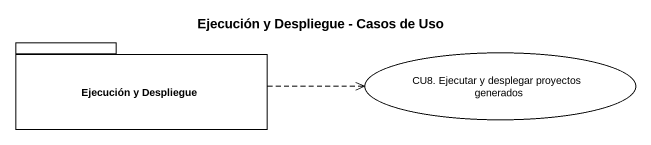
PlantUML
@startuml
title Ejecución y Despliegue - Casos de Uso
package "Ejecución y Despliegue" as Ejecución_y_Despliegue {
}
usecase "CU8. Ejecutar y desplegar proyectos generados" as CU8_Ejecutar_y_desplegar
Ejecución_y_Despliegue .right.> CU8_Ejecutar_y_desplegar
@enduml
